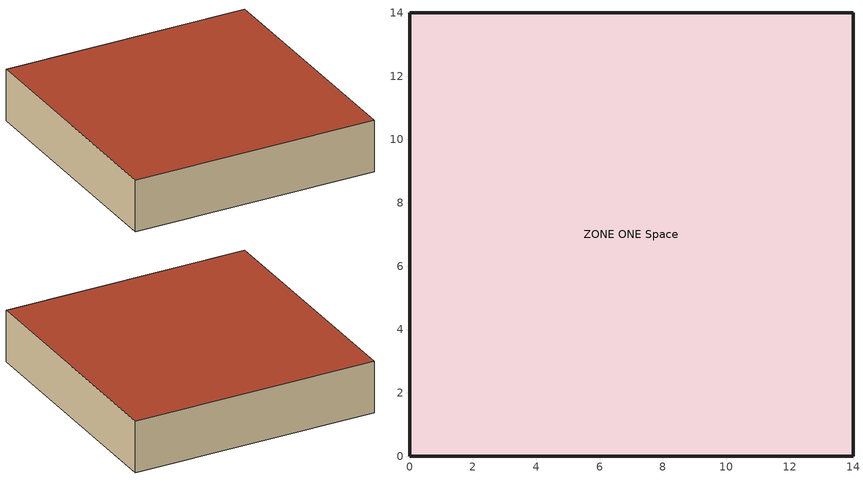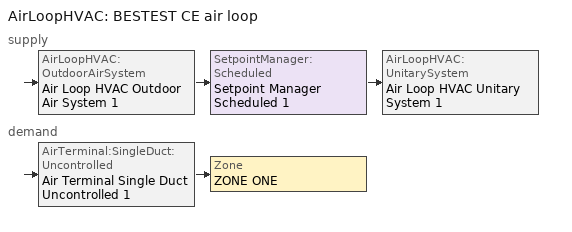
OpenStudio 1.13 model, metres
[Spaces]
ZONE ONE Space
 floor outside (LTWALL): 14,14 14,0 0,0 0,14 z0
 wall outside (LTWALL): 14,14 0,14 0,0 14,0 14,14 z0:3
 roof outside (LTWALL): 14,0 14,14 0,14 0,0 z3
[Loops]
AirLoopHVAC 'BESTEST CE air loop'
 supply: AirLoopHVAC:OutdoorAirSystem 'Air Loop HVAC Outdoor Air System 1' > SetpointManager:Scheduled 'Setpoint Manager Scheduled 1' > AirLoopHVAC:UnitarySystem 'Air Loop HVAC Unitary System 1'
 demand: AirTerminal:SingleDuct:Uncontrolled 'Air Terminal Single Duct Uncontrolled 1' > Zone 'ZONE ONE'
[Site]
NEW_ORLEANS_LA_USA: Latitude {deg}=29.98; Longitude {deg}=-90.25; Time Zone {hr}=-6; Elevation {m}=3; Terrain=Country
[ClimateZones]
Climate Zone Institution Name 1=ASHRAE; Climate Zone Document Name 1=ANSI/ASHRAE Standard 169; Climate Zone Document Year 1=2006; Climate Zone Institution Name 2=CEC; Climate Zone Document Name 2=California Climate Zone Descriptions; Climate Zone Document Year 2=1995
[SizingPeriod:DesignDay] Maximum Dry-Bulb Temperature {C}=23; Daily Dry-Bulb Temperature Range {deltaC}=0; Humidity Indicating Conditions at Maximum Dry-Bulb=23; Barometric Pressure {Pa}=31000; Wind Speed {m/s}=0; Wind Direction {deg}=0; Sky Clearness=0; Snow Indicator=0; Day of Month=1; Month=1; Daylight Saving Time Indicator=0; Humidity Indicating Type=WetBulb; Dry-Bulb Temperature Range Modifier Type=DefaultMultipliers; Solar Model Indicator=AshraeClearSky
Name | Day Type
Sizing Period Design Day 1 | SummerDesignDay
Sizing Period Design Day 2 | WinterDesignDay
[Building]
BESTEST Case CE400 - Temperature Control: North Axis {deg}=0
[Construction]
LTWALL: INSULATION-EXT, INSULATION-INT
[Material:NoMass] Roughness=VerySmooth; Thermal Resistance {m2-K/W}=162.5; Thermal Absorptance=0.9
Name | Solar Absorptance | Visible Absorptance
INSULATION-EXT | 0.1 | 0.1
INSULATION-INT | 0.6 | 0.6
[ThermalZone]
ZONE ONE: Multiplier=1; Ceiling Height {m}=3; Volume {m3}=588; Thermostat=Thermostat Setpoint Dual Setpoint 1; Use Ideal Air Loads=No
[Sizing:Zone]
ZONE ONE: Zone Cooling Design Supply Air Temperature Input Method=SupplyAirTemperature; Zone Cooling Design Supply Air Temperature {C}=14; Zone Cooling Design Supply Air Temperature Difference {deltaC}=11.11; Zone Heating Design Supply Air Temperature Input Method=SupplyAirTemperature; Zone Heating Design Supply Air Temperature {C}=40; Zone Heating Design Supply Air Temperature Difference {deltaC}=11.11; Zone Cooling Design Supply Air Humidity Ratio {kg-H2O/kg-air}=0.0085; Zone Heating Design Supply Air Humidity Ratio {kg-H2O/kg-air}=0.008; Cooling Design Air Flow Method=DesignDay; Heating Design Air Flow Method=DesignDay; Account for Dedicated Outdoor Air System=No; Dedicated Outdoor Air System Control Strategy=NeutralSupplyAir; Dedicated Outdoor Air Low Setpoint Temperature for Design {C}=autosize; Dedicated Outdoor Air High Setpoint Temperature for Design {C}=autosize
[Zone equipment]
ZONE ONE: Air Terminal Single Duct Uncontrolled 1
[Space]
ZONE ONE Space: Thermal Zone=ZONE ONE; Design Specification Outdoor Air Object=oa_gen
[OtherEquipment] Space or SpaceType=ZONE ONE Space
Name | Other Equipment Definition | Schedule
CE_sens_mid_inst | CE_sens_mid | CE300_sens_mid
CE_lat_mid_inst | CE_lat_mid | CE300_lat_mid
[OtherEquipment:Definition] Design Level Calculation Method=EquipmentLevel
Name | Design Level {W} | Fraction Latent | Fraction Radiant
CE_sens_mid | 18758
CE_lat_mid | 1466 | 1 | 0
[DesignSpecification:OutdoorAir]
oa_gen: Outdoor Air Method=Sum; Outdoor Air Flow per Person {m3/s-person}=0; Outdoor Air Flow per Floor Area {m3/s-m2}=0; Outdoor Air Flow Rate {m3/s}=0; Outdoor Air Flow Air Changes per Hour {1/hr}=1.734; Outdoor Air Flow Rate Fraction Schedule=Always On Ruleset Fractional
[ThermostatSetpoint:DualSetpoint]
Thermostat Setpoint Dual Setpoint 1: Heating Setpoint Temperature Schedule=No Heating; Cooling Setpoint Temperature Schedule=25.0 C
[AirLoopHVAC]
BESTEST CE air loop: Availability Schedule=Always On Discrete; Design Supply Air Flow Rate {m3/s}=1.888
[Sizing:System]
BESTEST CE air loop: Type of Load to Size On=Sensible; Design Outdoor Air Flow Rate {m3/s}=1.888; Minimum System Air Flow Ratio=0.3; Preheat Design Temperature {C}=7; Preheat Design Humidity Ratio {kg-H2O/kg-Air}=0.008; Precool Design Temperature {C}=12.8; Precool Design Humidity Ratio {kg-H2O/kg-Air}=0.008; Central Cooling Design Supply Air Temperature {C}=12.8; Central Heating Design Supply Air Temperature {C}=16.7; Sizing Option=NonCoincident; 100% Outdoor Air in Cooling=Yes; 100% Outdoor Air in Heating=Yes; Central Cooling Design Supply Air Humidity Ratio {kg-H2O/kg-Air}=0.0085; Central Heating Design Supply Air Humidity Ratio {kg-H2O/kg-Air}=0.008; Cooling Design Air Flow Method=DesignDay; Cooling Design Air Flow Rate {m3/s}=0; Heating Design Air Flow Method=DesignDay; Heating Design Air Flow Rate {m3/s}=0; System Outdoor Air Method=ZoneSum; Zone Maximum Outdoor Air Fraction=1; Cooling Supply Air Flow Rate Per Floor Area {m3/s-m2}=0.00996765; Cooling Fraction of Autosized Cooling Supply Air Flow Rate=1; Cooling Supply Air Flow Rate Per Unit Cooling Capacity {m3/s-W}=3.94755e-05; Heating Supply Air Flow Rate Per Floor Area {m3/s-m2}=0.00996765; Heating Fraction of Autosized Heating Supply Air Flow Rate=1; Heating Fraction of Autosized Cooling Supply Air Flow Rate=1; Heating Supply Air Flow Rate Per Unit Heating Capacity {m3/s-W}=3.15882e-05; Cooling Design Capacity Method=CoolingDesignCapacity; Cooling Design Capacity {W}=33280; Cooling Design Capacity Per Floor Area {W/m2}=234.7; Fraction of Autosized Cooling Design Capacity=1; Heating Design Capacity Method=HeatingDesignCapacity; Heating Design Capacity {W}=0; Heating Design Capacity Per Floor Area {W/m2}=157; Fraction of Autosized Heating Design Capacity=1; Central Cooling Capacity Control Method=OnOff
[Coil:Cooling:DX:SingleSpeed]
Coil Cooling DX Single Speed 1: Availability Schedule=Always On Discrete; Rated Total Cooling Capacity {W}=33280; Rated Sensible Heat Ratio=0.78245; Rated COP {W/W}=3.0448; Rated Air Flow Rate {m3/s}=1.888; Rated Evaporator Fan Power Per Volume Flow Rate {W/(m3/s)}=773.3; Total Cooling Capacity Function of Temperature Curve=Curve Biquadratic 1; Total Cooling Capacity Function of Flow Fraction Curve=Curve Quadratic 1; Energy Input Ratio Function of Temperature Curve=Curve Biquadratic 2; Energy Input Ratio Function of Flow Fraction Curve=Curve Quadratic 2; Part Load Fraction Correlation Curve=Curve Quadratic 3; Condenser Type=AirCooled; Evaporative Condenser Effectiveness=0; Evaporative Condenser Air Flow Rate {m3/s}=Autosize; Evaporative Condenser Pump Rated Power Consumption {W}=Autosize; Crankcase Heater Capacity {W}=0; Maximum Outdoor Dry-Bulb Temperature for Crankcase Heater Operation {C}=0; Basin Heater Capacity {W/K}=0; Basin Heater Setpoint Temperature {C}=10
[Fan:OnOff]
Fan On Off 1: Availability Schedule=Always On Discrete; Fan Efficiency=0.11374; Pressure Rise {Pa}=74.7; Maximum Flow Rate {m3/s}=1.888; Motor Efficiency=0.94; Motor In Airstream Fraction=1; Fan Power Ratio Function of Speed Ratio Curve=Fan On Off Power Curve; Fan Efficiency Ratio Function of Speed Ratio Curve=Fan On Off Efficiency Curve
[AirLoopHVAC:UnitarySystem]
Air Loop HVAC Unitary System 1: Control Type=Load; Controlling Zone or Thermostat Location=ZONE ONE; Dehumidification Control Type=None; Availability Schedule=Always On Discrete; Supply Fan=Fan On Off 1; Fan Placement=DrawThrough; Supply Air Fan Operating Mode Schedule=Always On Discrete; DX Heating Coil Sizing Ratio=1; Cooling Coil=Coil Cooling DX Single Speed 1; Use DOAS DX Cooling Coil=No; DOAS DX Cooling Coil Leaving Minimum Air Temperature {C}=2; Latent Load Control=SensibleOnlyLoadControl; Supply Air Flow Rate Method During Cooling Operation=SupplyAirFlowRate; Supply Air Flow Rate During Cooling Operation {m3/s}=1.888; Supply Air Flow Rate During Heating Operation {m3/s}=autosize; Supply Air Flow Rate Method When No Cooling or Heating is Required=SupplyAirFlowRate; Supply Air Flow Rate When No Cooling or Heating is Required {m3/s}=1.888; Maximum Supply Air Temperature {C}=80; Maximum Outdoor Dry-Bulb Temperature for Supplemental Heater Operation {C}=21; Maximum Cycling Rate {cycles/hr}=2.5; Heat Pump Time Constant {s}=60; Fraction of On-Cycle Power Use=0.01; Heat Pump Fan Delay Time {s}=60; Ancilliary On-Cycle Electric Power {W}=0; Ancilliary Off-Cycle Electric Power {W}=0
[Controller:OutdoorAir]
Controller Outdoor Air 1: Minimum Outdoor Air Flow Rate {m3/s}=0.283167; Maximum Outdoor Air Flow Rate {m3/s}=1.888; Economizer Control Type=DifferentialDryBulb; Economizer Control Action Type=ModulateFlow; Economizer Maximum Limit Dry-Bulb Temperature {C}=28; Economizer Maximum Limit Enthalpy {J/kg}=64000; Economizer Minimum Limit Dry-Bulb Temperature {C}=-100; Lockout Type=NoLockout; Minimum Limit Type=FixedMinimum; Controller Mechanical Ventilation=Controller Mechanical Ventilation 1; High Humidity Control=No; Heat Recovery Bypass Control Type=BypassWhenWithinEconomizerLimits
[Controller:MechanicalVentilation]
Controller Mechanical Ventilation 1: Availability Schedule=Always On Discrete; System Outdoor Air Method=ZoneSum
[AirLoopHVAC:OutdoorAirSystem]
Air Loop HVAC Outdoor Air System 1: Controller=Controller Outdoor Air 1
[SetpointManager:Scheduled]
Setpoint Manager Scheduled 1: Control Variable=Temperature; Schedule=Neutral Temp
[AirTerminal:SingleDuct:Uncontrolled]
Air Terminal Single Duct Uncontrolled 1: Availability Schedule=Always On Discrete; Maximum Air Flow Rate {m3/s}=1.888
[Schedule:Ruleset]
Name | Default Day Schedule
CE300_sens_mid | Schedule Day 7
CE300_lat_mid | Schedule Day 21
Always On Ruleset Fractional | Schedule Day 6
No Heating | Schedule Day 2
Neutral Temp | Neutral Temp Default
[Schedule:Day]
Schedule Day 7: 24, 0, 0.15625
Schedule Day 20: 8, 0, 0.15625, 12, 0, 0.5, 14, 0, 0.75, 16, 0, 1, 20, 0, 0.5, 24, 0, 0.375
Schedule Day 18: 8, 0, 0.15625, 16, 0, 0.5, 24, 0, 0.15625
Schedule Day 16: 8, 0, 0.375, 12, 0, 0.5, 14, 0, 0.75, 16, 0, 1, 20, 0, 0.5, 24, 0, 0.375
Schedule Day 14: 8, 0, 0.15625, 19, 0, 0.5, 24, 0, 0.15625
Schedule Day 9: 9, 0, 0.15625, 18, 0, 0.375, 24, 0, 0.15625
Schedule Day 21: 8, 0, 0, 20, 0, 0.25, 24, 0, 0
Schedule Day 22; Schedule Day 24: 8, 0, 0, 20, 0, 1, 24, 0, 0
Schedule Day 23: 8, 0, 0, 16, 0, 1, 24, 0, 0
Schedule Day 25: 8, 0, 0, 19, 0, 1, 24, 0, 0
Schedule Day 26: 9, 0, 0, 18, 0, 1, 24, 0, 0
Schedule Day 6: 24, 0, 1
Schedule Day 2: 24, 0, -100
Neutral Temp Default: 24, 0, 20
[Schedule:Rule] Apply Sunday=Yes; Apply Monday=Yes; Apply Tuesday=Yes; Apply Wednesday=Yes; Apply Thursday=Yes; Apply Friday=Yes; Apply Saturday=Yes; Date Specification Type=DateRange
Name | Schedule Ruleset | Rule Order | Day Schedule | Start Month | Start Day | End Month | End Day
Schedule Rule 5 | CE300_sens_mid | 0 | Schedule Day 20 | 10 | 19 | 11 | 5
Schedule Rule 4 | CE300_sens_mid | 1 | Schedule Day 18 | 10 | 13 | 10 | 18
Schedule Rule 3 | CE300_sens_mid | 2 | Schedule Day 16 | 4 | 21 | 10 | 12
Schedule Rule 2 | CE300_sens_mid | 3 | Schedule Day 14 | 4 | 12 | 4 | 20
Schedule Rule 1 | CE300_sens_mid | 4 | Schedule Day 9 | 3 | 11 | 4 | 10
Schedule Rule 6 | CE300_lat_mid | 0 | Schedule Day 22 | 10 | 19 | 11 | 5
Schedule Rule 7 | CE300_lat_mid | 1 | Schedule Day 23 | 10 | 13 | 10 | 18
Schedule Rule 8 | CE300_lat_mid | 2 | Schedule Day 24 | 4 | 21 | 10 | 12
Schedule Rule 9 | CE300_lat_mid | 3 | Schedule Day 25 | 4 | 12 | 4 | 20
Schedule Rule 10 | CE300_lat_mid | 4 | Schedule Day 26 | 3 | 11 | 4 | 10
[Schedule:Constant]
Name | Value
25.0 C | 25
Always On Discrete | 1
[Curve:Biquadratic] Minimum Value of x=0; Maximum Value of x=100; Minimum Value of y=0; Maximum Value of y=100
Name | Coefficient1 Constant | Coefficient2 x | Coefficient3 x**2 | Coefficient4 y | Coefficient5 y**2 | Coefficient6 x*y
Curve Biquadratic 1 | 0.825119 | 0.0144614 | 0.000525383 | -0.00380586 | -2.71284e-05 | -0.000198505
Curve Biquadratic 2 | 0.630056 | -0.0119982 | 0.000136923 | 0.0146366 | 0.000164506 | -0.000238463
[Curve:Quadratic] Coefficient3 x**2=0; Minimum Value of x=0; Maximum Value of x=1
Name | Coefficient1 Constant | Coefficient2 x
Curve Quadratic 1; Curve Quadratic 2 | 1 | 0
Curve Quadratic 3 | 0.771 | 0.229
[Curve:Exponent]
Fan On Off Power Curve: Coefficient1 Constant=1; Coefficient2 Constant=0; Coefficient3 Constant=0; Minimum Value of x=0; Maximum Value of x=1
[Curve:Cubic]
Fan On Off Efficiency Curve: Coefficient1 Constant=1; Coefficient2 x=0; Coefficient3 x**2=0; Coefficient4 x**3=0; Minimum Value of x=0; Maximum Value of x=1
